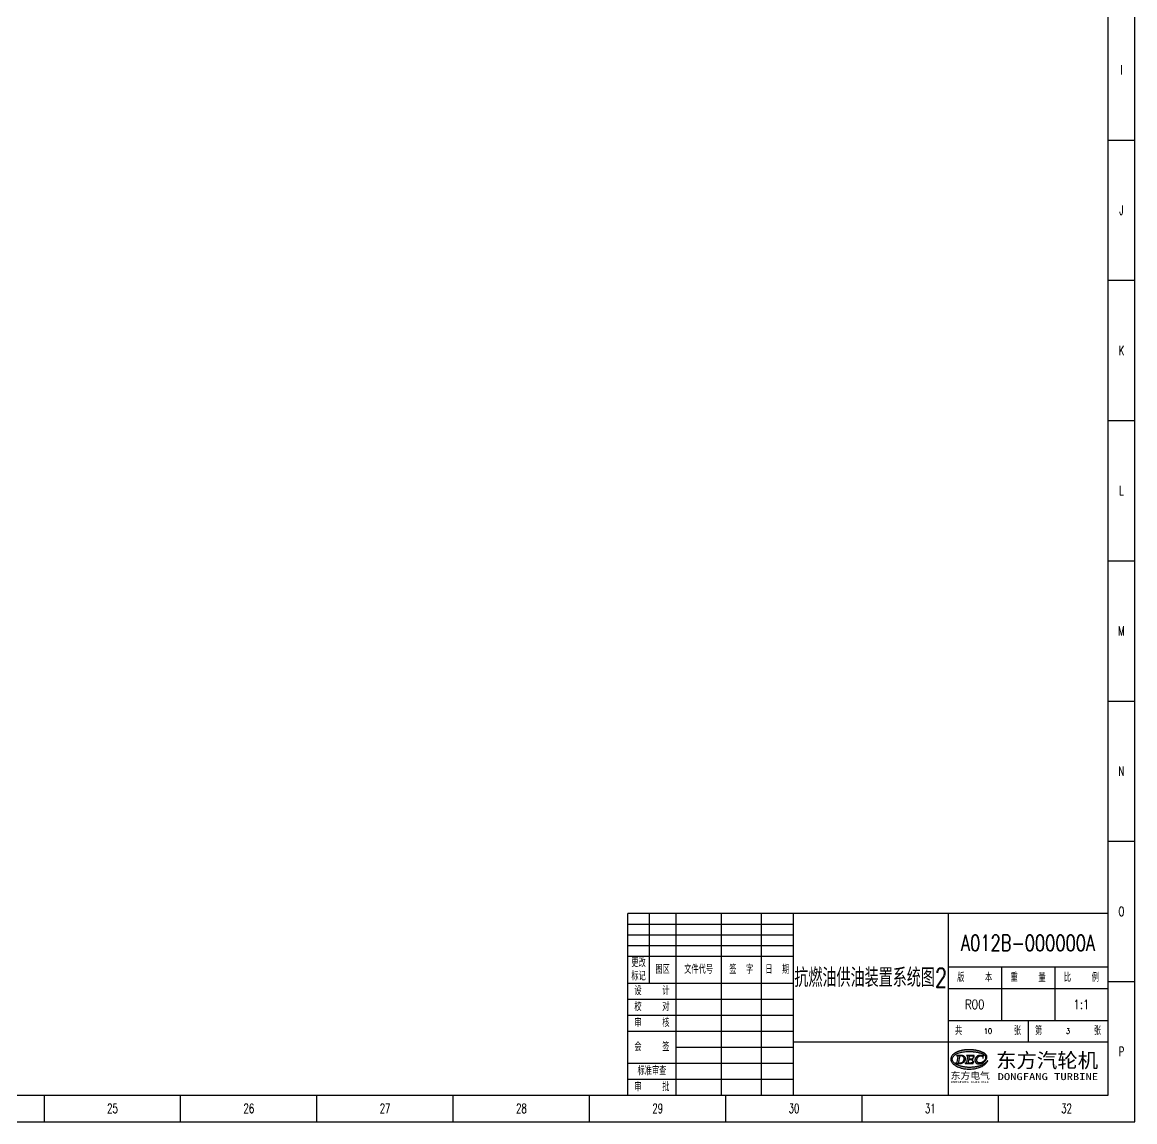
# Model space of a CAD drawing. Header units: millimetres. Extents: x 0 to 1635, y 0 to 841.
# Drawn here: x 1218 to 1635, y 0 to 412.1 of the extents above; entities that cross this region are included whole.
import ezdxf
from ezdxf.enums import TextEntityAlignment as Align

# ---------------------------------------------------------------- set-up
doc = ezdxf.new("R2010")
doc.units = ezdxf.units.MM
doc.layers.add('PDM_Title', color=7, linetype='Continuous')
doc.styles.add('HZ', font='TXT.SHX', dxfattribs={"width": 0.667, "bigfont": 'HZTXT.SHX'})
doc.styles.add('pdmHT', font='SIMHEI.TTF')

# ---------------------------------------------------------------- blocks, each defined once
blk = doc.blocks.new('FitPDM_DWGFrame')
at = {"layer": 'PDM_Title'}
h = blk.add_hatch(color=2, dxfattribs=at)
h.paths.add_polyline_path([(1568.25, 24.86), (1568.24, 24.83), (1568.23, 24.81), (1568.24, 24.79), (1568.26, 24.76), (1568.47, 24.76), (1568.51, 24.74), (1568.55, 24.72), (1568.59, 24.67), (1568.62, 24.62), (1568.63, 24.53), (1568.26, 22.33), (1568.25, 22.22), (1568.2, 22.15), (1568.15, 22.08), (1568.08, 22.01), (1568, 21.96), (1567.91, 21.96), (1567.82, 21.94), (1567.75, 21.93), (1567.73, 21.88), (1567.75, 21.84), (1567.79, 21.84), (1569.5, 21.84), (1569.71, 21.86), (1569.92, 21.89), (1570.13, 21.93), (1570.32, 21.99), (1570.48, 22.06), (1570.7, 22.17), (1570.88, 22.28), (1571.01, 22.39), (1571.17, 22.56), (1571.29, 22.72), (1571.38, 22.87), (1571.45, 23.05), (1571.51, 23.2), (1571.53, 23.41), (1571.54, 23.59), (1571.53, 23.78), (1571.5, 23.96), (1571.44, 24.13), (1571.33, 24.3), (1571.18, 24.47), (1570.96, 24.62), (1570.76, 24.71), (1570.48, 24.8), (1570.21, 24.86), (1569.96, 24.86)])
h.paths.add_polyline_path([(1569.45, 24.62), (1569.4, 24.56), (1569.37, 24.48), (1569.34, 24.38), (1568.99, 22.35), (1568.97, 22.24), (1568.97, 22.15), (1568.97, 22.09), (1569.05, 22.04), (1569.14, 22.01), (1569.32, 22.01), (1569.52, 22.02), (1569.64, 22.03), (1569.77, 22.05), (1569.91, 22.09), (1570, 22.12), (1570.1, 22.15), (1570.18, 22.19), (1570.28, 22.24), (1570.36, 22.29), (1570.43, 22.35), (1570.51, 22.39), (1570.57, 22.43), (1570.62, 22.49), (1570.68, 22.57), (1570.72, 22.63), (1570.77, 22.71), (1570.81, 22.78), (1570.83, 22.82), (1570.89, 22.91), (1570.92, 22.99), (1570.95, 23.08), (1570.98, 23.19), (1571, 23.29), (1571.03, 23.4), (1571.04, 23.51), (1571.04, 23.6), (1571.04, 23.69), (1571, 23.9), (1570.96, 24.04), (1570.93, 24.09), (1570.89, 24.17), (1570.84, 24.22), (1570.81, 24.27), (1570.76, 24.33), (1570.72, 24.38), (1570.66, 24.43), (1570.58, 24.5), (1570.5, 24.53), (1570.4, 24.58), (1570.27, 24.63), (1570.08, 24.68), (1569.94, 24.7), (1569.81, 24.71), (1569.72, 24.7)], flags=0)
h.paths.add_polyline_path([(1573.21, 24.66), (1574.24, 24.65), (1574.31, 24.62), (1574.39, 24.59), (1574.44, 24.55), (1574.48, 24.51), (1574.52, 24.46), (1574.54, 24.41), (1574.56, 24.36), (1574.58, 24.25), (1574.6, 24.18), (1574.62, 24.16), (1574.64, 24.16), (1574.67, 24.16), (1574.71, 24.19), (1574.74, 24.23), (1574.76, 24.28), (1574.83, 24.75), (1574.83, 24.8), (1574.81, 24.83), (1574.78, 24.85), (1574.75, 24.86), (1572.02, 24.86), (1571.98, 24.84), (1571.98, 24.8), (1572, 24.76), (1572.12, 24.75), (1572.21, 24.73), (1572.28, 24.69), (1572.31, 24.64), (1572.32, 24.56), (1572.31, 24.49), (1571.9, 22.25), (1571.87, 22.17), (1571.84, 22.11), (1571.79, 22.06), (1571.75, 22), (1571.68, 21.96), (1571.63, 21.94), (1571.59, 21.93), (1571.43, 21.93), (1571.41, 21.92), (1571.4, 21.88), (1571.41, 21.86), (1571.43, 21.84), (1574.31, 21.84), (1574.35, 21.85), (1574.4, 21.89), (1574.42, 21.92), (1574.68, 22.51), (1574.69, 22.54), (1574.69, 22.58), (1574.67, 22.59), (1574.64, 22.61), (1574.6, 22.61), (1574.57, 22.6), (1574.53, 22.56), (1574.5, 22.51), (1574.47, 22.46), (1574.43, 22.4), (1574.35, 22.34), (1574.25, 22.27), (1574.17, 22.21), (1574.1, 22.17), (1574.02, 22.12), (1573.94, 22.08), (1573.88, 22.05), (1573.8, 22.03), (1573.72, 22.02), (1573.65, 22.01), (1572.84, 22), (1572.78, 22.02), (1572.73, 22.05), (1572.71, 22.07), (1572.7, 22.16), (1572.7, 22.26), (1572.86, 23.2), (1572.87, 23.25), (1572.88, 23.28), (1572.91, 23.3), (1572.98, 23.31), (1573.71, 23.31), (1573.83, 23.29), (1573.93, 23.27), (1573.99, 23.22), (1574.03, 23.17), (1574.07, 23.11), (1574.09, 23.05), (1574.08, 22.99), (1574.08, 22.95), (1574.09, 22.9), (1574.11, 22.89), (1574.15, 22.89), (1574.18, 22.9), (1574.21, 22.92), (1574.22, 22.94), (1574.38, 23.82), (1574.39, 23.87), (1574.39, 23.89), (1574.37, 23.9), (1574.34, 23.91), (1574.31, 23.91), (1574.29, 23.89), (1574.27, 23.83), (1574.25, 23.76), (1574.23, 23.7), (1574.2, 23.65), (1574.15, 23.61), (1574.12, 23.58), (1574.05, 23.54), (1573.99, 23.51), (1573.92, 23.48), (1573.87, 23.48), (1572.97, 23.48), (1572.93, 23.51), (1572.92, 23.56), (1572.94, 23.65), (1573.09, 24.52), (1573.1, 24.57), (1573.12, 24.6), (1573.14, 24.63)])
h.paths.add_polyline_path([(1579.82, 22.6), (1579.86, 22.66), (1579.9, 22.72), (1579.91, 22.73), (1579.91, 22.75), (1579.91, 22.77), (1579.89, 22.79), (1579.88, 22.82), (1579.85, 22.82), (1579.81, 22.81), (1579.77, 22.77), (1579.73, 22.72), (1579.69, 22.66), (1579.67, 22.64), (1579.53, 22.49), (1579.35, 22.34), (1579.27, 22.26), (1579.17, 22.18), (1579.06, 22.07), (1578.96, 22), (1578.87, 21.94), (1578.78, 21.87), (1578.59, 21.72), (1578.46, 21.64), (1578.27, 21.53), (1578.09, 21.42), (1577.9, 21.33), (1577.73, 21.24), (1577.64, 21.2), (1577.58, 21.17), (1577.41, 21.11), (1577.26, 21.04), (1577.06, 20.97), (1576.87, 20.9), (1576.66, 20.83), (1576.46, 20.77), (1576.24, 20.72), (1576.03, 20.69), (1575.83, 20.66), (1575.62, 20.61), (1575.42, 20.58), (1575.13, 20.54), (1574.94, 20.51), (1574.7, 20.48), (1574.47, 20.46), (1574.21, 20.44), (1573.92, 20.41), (1573.57, 20.39), (1573.21, 20.39), (1573.03, 20.38), (1572.79, 20.37), (1572.4, 20.39), (1572.2, 20.41), (1572.06, 20.43), (1571.83, 20.46), (1571.65, 20.46), (1571.43, 20.51), (1571.14, 20.54), (1570.95, 20.59), (1570.74, 20.61), (1570.46, 20.67), (1570.19, 20.73), (1569.91, 20.79), (1569.64, 20.87), (1569.26, 20.99), (1569.05, 21.08), (1568.8, 21.17), (1568.58, 21.27), (1568.4, 21.35), (1568.22, 21.43), (1568.05, 21.54), (1567.82, 21.64), (1567.64, 21.77), (1567.48, 21.89), (1567.32, 22.04), (1567.17, 22.18), (1567.02, 22.36), (1566.94, 22.46), (1566.81, 22.65), (1566.72, 22.83), (1566.65, 23.06), (1566.61, 23.28), (1566.6, 23.54), (1566.64, 23.77), (1566.7, 24.01), (1566.79, 24.16), (1566.87, 24.32), (1567.01, 24.51), (1567.16, 24.7), (1567.34, 24.87), (1567.59, 25.07), (1567.89, 25.26), (1567.99, 25.33), (1568.23, 25.45), (1568.48, 25.58), (1568.85, 25.73), (1569.23, 25.83), (1569.63, 25.95), (1570.01, 26.05), (1570.32, 26.11), (1570.83, 26.19), (1571.23, 26.25), (1571.62, 26.29), (1572, 26.32), (1572.34, 26.35), (1573.25, 26.34), (1573.8, 26.31), (1574.02, 26.29), (1574.26, 26.27), (1574.47, 26.25), (1574.7, 26.24), (1574.92, 26.21), (1575.11, 26.18), (1575.34, 26.15), (1575.52, 26.12), (1575.75, 26.09), (1575.99, 26.04), (1576.26, 25.99), (1576.52, 25.93), (1576.71, 25.87), (1576.93, 25.82), (1577.1, 25.78), (1577.3, 25.74), (1577.46, 25.68), (1577.65, 25.61), (1577.76, 25.54), (1577.87, 25.51), (1577.98, 25.46), (1578.07, 25.4), (1578.15, 25.36), (1578.25, 25.3), (1578.36, 25.23), (1578.46, 25.16), (1578.53, 25.09), (1578.62, 25.02), (1578.69, 24.95), (1578.8, 24.86), (1578.87, 24.77), (1578.91, 24.69), (1578.95, 24.63), (1579, 24.55), (1579.04, 24.49), (1579.06, 24.41), (1579.09, 24.32), (1579.11, 24.21), (1579.11, 24.03), (1579.11, 23.88), (1579.09, 23.75), (1579.06, 23.66), (1579.04, 23.57), (1579.01, 23.47), (1578.95, 23.36), (1578.9, 23.29), (1578.82, 23.15), (1578.74, 23.05), (1578.68, 22.95), (1578.57, 22.85), (1578.49, 22.77), (1578.4, 22.68), (1578.34, 22.62), (1578.23, 22.54), (1578.15, 22.48), (1578.06, 22.42), (1577.97, 22.37), (1577.84, 22.31), (1577.76, 22.26), (1577.68, 22.23), (1577.59, 22.18), (1577.49, 22.14), (1577.35, 22.12), (1577.22, 22.09), (1577.07, 22.05), (1576.87, 22.05), (1576.65, 22.05), (1576.56, 22.08), (1576.44, 22.11), (1576.36, 22.14), (1576.29, 22.18), (1576.22, 22.22), (1576.16, 22.26), (1576.12, 22.3), (1576.08, 22.33), (1576.04, 22.35), (1576.01, 22.4), (1575.98, 22.44), (1575.96, 22.48), (1575.93, 22.53), (1575.9, 22.59), (1575.88, 22.65), (1575.86, 22.72), (1575.84, 22.79), (1575.82, 22.88), (1575.81, 22.97), (1575.79, 23.11), (1575.79, 23.24), (1575.82, 23.34), (1575.83, 23.41), (1575.84, 23.48), (1575.87, 23.57), (1575.9, 23.65), (1575.93, 23.73), (1575.96, 23.79), (1575.99, 23.85), (1576.02, 23.91), (1576.04, 23.97), (1576.06, 24), (1576.1, 24.04), (1576.12, 24.08), (1576.16, 24.11), (1576.18, 24.13), (1576.19, 24.16), (1576.21, 24.18), (1576.24, 24.22), (1576.25, 24.24), (1576.27, 24.26), (1576.32, 24.3), (1576.35, 24.35), (1576.45, 24.42), (1576.53, 24.48), (1576.63, 24.53), (1576.72, 24.59), (1576.8, 24.62), (1576.87, 24.65), (1576.98, 24.68), (1577.06, 24.7), (1577.12, 24.73), (1577.23, 24.73), (1577.38, 24.73), (1577.46, 24.71), (1577.55, 24.68), (1577.63, 24.66), (1577.71, 24.62), (1577.77, 24.58), (1577.82, 24.54), (1577.87, 24.49), (1577.92, 24.43), (1577.96, 24.39), (1577.99, 24.34), (1578, 24.29), (1578.03, 24.23), (1578.03, 24.16), (1578.05, 24.07), (1578.07, 23.99), (1578.07, 23.91), (1578.08, 23.89), (1578.1, 23.89), (1578.14, 23.88), (1578.15, 23.89), (1578.17, 23.91), (1578.17, 23.99), (1578.18, 24.11), (1578.3, 24.82), (1578.3, 24.85), (1578.28, 24.87), (1578.26, 24.89), (1578.22, 24.89), (1578.18, 24.87), (1578.15, 24.85), (1578.13, 24.82), (1578.12, 24.8), (1578.09, 24.78), (1578.04, 24.76), (1578, 24.75), (1577.95, 24.75), (1577.88, 24.76), (1577.82, 24.78), (1577.73, 24.8), (1577.63, 24.82), (1577.54, 24.85), (1577.43, 24.86), (1577.31, 24.87), (1577.16, 24.89), (1577, 24.89), (1576.84, 24.87), (1576.68, 24.86), (1576.58, 24.84), (1576.5, 24.82), (1576.39, 24.79), (1576.3, 24.76), (1576.22, 24.73), (1576.15, 24.71), (1576.06, 24.65), (1575.97, 24.6), (1575.9, 24.56), (1575.85, 24.51), (1575.8, 24.47), (1575.74, 24.42), (1575.66, 24.34), (1575.58, 24.26), (1575.52, 24.19), (1575.48, 24.13), (1575.43, 24.08), (1575.38, 24.01), (1575.34, 23.93), (1575.3, 23.86), (1575.27, 23.77), (1575.23, 23.7), (1575.19, 23.6), (1575.17, 23.52), (1575.17, 23.46), (1575.15, 23.41), (1575.14, 23.3), (1575.11, 23.21), (1575.11, 23.14), (1575.1, 23.05), (1575.09, 23.01), (1575.1, 22.98), (1575.11, 22.89), (1575.12, 22.8), (1575.14, 22.71), (1575.14, 22.62), (1575.16, 22.54), (1575.21, 22.44), (1575.25, 22.37), (1575.3, 22.29), (1575.34, 22.23), (1575.39, 22.17), (1575.44, 22.13), (1575.5, 22.06), (1575.55, 22), (1575.62, 21.95), (1575.7, 21.89), (1575.78, 21.84), (1575.85, 21.81), (1575.92, 21.79), (1576.04, 21.75), (1576.15, 21.71), (1576.27, 21.69), (1576.42, 21.68), (1576.57, 21.67), (1576.74, 21.68), (1576.91, 21.69), (1577.07, 21.71), (1577.22, 21.74), (1577.33, 21.77), (1577.41, 21.79), (1577.49, 21.82), (1577.61, 21.86), (1577.68, 21.91), (1577.77, 21.94), (1577.87, 22), (1577.94, 22.04), (1578.01, 22.08), (1578.11, 22.14), (1578.18, 22.2), (1578.29, 22.26), (1578.35, 22.31), (1578.41, 22.36), (1578.46, 22.38), (1578.53, 22.45), (1578.61, 22.5), (1578.67, 22.56), (1578.72, 22.62), (1578.77, 22.65), (1578.83, 22.71), (1578.85, 22.75), (1578.91, 22.8), (1578.94, 22.86), (1578.98, 22.88), (1579.01, 22.92), (1579.04, 22.95), (1579.06, 22.99), (1579.1, 23.04), (1579.14, 23.08), (1579.16, 23.12), (1579.2, 23.18), (1579.24, 23.24), (1579.28, 23.28), (1579.31, 23.35), (1579.36, 23.4), (1579.38, 23.45), (1579.4, 23.49), (1579.42, 23.56), (1579.44, 23.61), (1579.47, 23.69), (1579.5, 23.76), (1579.52, 23.84), (1579.54, 23.91), (1579.56, 23.99), (1579.57, 24.08), (1579.58, 24.24), (1579.57, 24.46), (1579.55, 24.58), (1579.52, 24.66), (1579.49, 24.75), (1579.46, 24.8), (1579.43, 24.86), (1579.39, 24.93), (1579.34, 25), (1579.3, 25.05), (1579.26, 25.11), (1579.2, 25.16), (1579.14, 25.25), (1579.06, 25.31), (1579, 25.38), (1578.94, 25.42), (1578.86, 25.49), (1578.79, 25.55), (1578.71, 25.61), (1578.65, 25.66), (1578.57, 25.7), (1578.5, 25.74), (1578.41, 25.79), (1578.34, 25.83), (1578.27, 25.87), (1578.2, 25.9), (1578.12, 25.94), (1578.06, 25.98), (1578.02, 25.99), (1577.96, 26.01), (1577.86, 26.07), (1577.76, 26.1), (1577.69, 26.14), (1577.59, 26.17), (1577.51, 26.21), (1577.43, 26.24), (1577.35, 26.27), (1577.27, 26.31), (1577.18, 26.33), (1577.09, 26.36), (1577.01, 26.38), (1576.92, 26.42), (1576.82, 26.45), (1576.72, 26.47), (1576.62, 26.5), (1576.53, 26.53), (1576.43, 26.55), (1576.33, 26.58), (1576.22, 26.6), (1576.12, 26.62), (1576.04, 26.64), (1575.95, 26.66), (1575.82, 26.68), (1575.74, 26.7), (1575.64, 26.71), (1575.57, 26.74), (1575.46, 26.75), (1575.38, 26.77), (1575.27, 26.79), (1575.11, 26.81), (1575, 26.83), (1574.91, 26.85), (1574.8, 26.87), (1574.67, 26.88), (1574.49, 26.9), (1574.34, 26.92), (1574.14, 26.94), (1573.95, 26.95), (1573.75, 26.95), (1573.54, 26.96), (1573.27, 26.97), (1572.96, 26.98), (1572.61, 26.99), (1572.37, 26.98), (1572.1, 26.96), (1571.88, 26.96), (1571.62, 26.95), (1571.41, 26.93), (1571.24, 26.9), (1571.05, 26.88), (1570.9, 26.86), (1570.8, 26.84), (1570.71, 26.82), (1570.61, 26.8), (1570.48, 26.78), (1570.39, 26.76), (1570.25, 26.73), (1570.14, 26.71), (1570.06, 26.69), (1569.95, 26.66), (1569.82, 26.64), (1569.73, 26.62), (1569.65, 26.59), (1569.54, 26.56), (1569.43, 26.53), (1569.33, 26.5), (1569.24, 26.47), (1569.18, 26.45), (1569.09, 26.42), (1568.99, 26.38), (1568.91, 26.37), (1568.85, 26.33), (1568.78, 26.31), (1568.7, 26.27), (1568.6, 26.24), (1568.52, 26.2), (1568.43, 26.17), (1568.34, 26.13), (1568.25, 26.09), (1568.17, 26.04), (1568.08, 26), (1568, 25.96), (1567.91, 25.92), (1567.84, 25.87), (1567.75, 25.83), (1567.66, 25.78), (1567.57, 25.73), (1567.5, 25.69), (1567.43, 25.64), (1567.35, 25.58), (1567.24, 25.51), (1567.09, 25.38), (1566.91, 25.23), (1566.71, 25.05), (1566.55, 24.84), (1566.39, 24.65), (1566.29, 24.45), (1566.19, 24.23), (1566.12, 24.09), (1566.07, 23.88), (1566.02, 23.67), (1566.01, 23.51), (1566.01, 23.4), (1566, 23.3), (1566.01, 23.21), (1566.06, 22.94), (1566.14, 22.74), (1566.27, 22.48), (1566.39, 22.31), (1566.51, 22.13), (1566.66, 21.96), (1566.81, 21.78), (1566.98, 21.62), (1567.18, 21.44), (1567.42, 21.27), (1567.68, 21.09), (1567.93, 20.92), (1568.19, 20.78), (1568.53, 20.64), (1568.9, 20.47), (1569.38, 20.29), (1569.87, 20.13), (1570.21, 20.02), (1570.56, 19.95), (1570.89, 19.88), (1571.29, 19.83), (1571.63, 19.79), (1572.14, 19.76), (1572.76, 19.72), (1573.27, 19.71), (1573.64, 19.75), (1574.12, 19.77), (1574.55, 19.83), (1574.95, 19.89), (1575.39, 19.95), (1575.85, 20.06), (1576.27, 20.17), (1576.66, 20.31), (1576.99, 20.43), (1577.35, 20.59), (1577.7, 20.75), (1578, 20.92), (1578.34, 21.15), (1578.63, 21.36), (1578.82, 21.51), (1578.92, 21.59), (1579, 21.66), (1579.14, 21.8), (1579.32, 21.98), (1579.46, 22.16), (1579.56, 22.29), (1579.67, 22.41)])
at = {"layer": 'PDM_Title', "color": 2}
for p, q in [((1635, 0), (1635, 841)), ((1625, 367.94), (1635, 367.94)), ((1625, 315.38), (1635, 315.38)), ((1625, 262.81), (1635, 262.81)), ((1625, 210.25), (1635, 210.25)), ((1625, 157.69), (1635, 157.69)), ((1625, 105.12), (1635, 105.12)), ((1453, 78), (1453, 52)), ((1463, 78), (1463, 10)), ((1480, 78), (1480, 10)), ((1495, 78), (1495, 10)), ((1507, 78), (1507, 10)), ((1565, 78), (1565, 10)), ((1445, 74), (1507, 74)), ((1445, 70), (1507, 70)), ((1445, 66), (1507, 66)), ((1445, 62), (1507, 62)), ((1565, 58), (1625, 58)), ((1585, 58), (1585, 38)), ((1605, 58), (1605, 38)), ((1445, 52), (1507, 52)), ((1625, 52.56), (1635, 52.56)), ((1445, 46), (1507, 46)), ((1565, 50), (1625, 50)), ((1445, 40), (1507, 40)), ((1565, 38), (1625, 38)), ((1595, 38), (1595, 30)), ((1445, 34), (1507, 34)), ((1507, 30), (1565, 30)), ((1565, 30), (1625, 30)), ((1463, 28), (1507, 28)), ((1566.71, 25.05), (1566.55, 24.84)), ((1566.91, 25.23), (1566.71, 25.05)), ((1567.09, 25.38), (1566.91, 25.23)), ((1567.24, 25.51), (1567.09, 25.38)), ((1567.35, 25.58), (1567.24, 25.51)), ((1567.34, 24.87), (1567.59, 25.07)), ((1567.43, 25.64), (1567.35, 25.58)), ((1567.5, 25.69), (1567.43, 25.64)), ((1567.57, 25.73), (1567.5, 25.69)), ((1567.66, 25.78), (1567.57, 25.73)), ((1567.59, 25.07), (1567.89, 25.26)), ((1567.75, 25.83), (1567.66, 25.78)), ((1567.84, 25.87), (1567.75, 25.83)), ((1567.91, 25.92), (1567.84, 25.87)), ((1567.89, 25.26), (1567.99, 25.33)), ((1568, 25.96), (1567.91, 25.92)), ((1567.99, 25.33), (1568.23, 25.45)), ((1568.08, 26), (1568, 25.96)), ((1568.17, 26.04), (1568.08, 26)), ((1568.25, 26.09), (1568.17, 26.04)), ((1568.23, 25.45), (1568.48, 25.58)), ((1568.34, 26.13), (1568.25, 26.09)), ((1568.43, 26.17), (1568.34, 26.13)), ((1568.52, 26.2), (1568.43, 26.17)), ((1568.48, 25.58), (1568.85, 25.73)), ((1568.6, 26.24), (1568.52, 26.2)), ((1568.7, 26.27), (1568.6, 26.24)), ((1568.78, 26.31), (1568.7, 26.27)), ((1568.85, 26.33), (1568.78, 26.31)), ((1568.91, 26.37), (1568.85, 26.33)), ((1568.85, 25.73), (1569.23, 25.83)), ((1568.99, 26.38), (1568.91, 26.37)), ((1569.09, 26.42), (1568.99, 26.38)), ((1569.18, 26.45), (1569.09, 26.42)), ((1569.24, 26.47), (1569.18, 26.45)), ((1569.23, 25.83), (1569.63, 25.95)), ((1569.33, 26.5), (1569.24, 26.47)), ((1569.43, 26.53), (1569.33, 26.5)), ((1569.54, 26.56), (1569.43, 26.53)), ((1569.65, 26.59), (1569.54, 26.56)), ((1569.63, 25.95), (1570.01, 26.05)), ((1569.73, 26.62), (1569.65, 26.59)), ((1569.82, 26.64), (1569.73, 26.62)), ((1569.95, 26.66), (1569.82, 26.64)), ((1570.06, 26.69), (1569.95, 26.66)), ((1570.01, 26.05), (1570.32, 26.11)), ((1570.14, 26.71), (1570.06, 26.69)), ((1570.25, 26.73), (1570.14, 26.71)), ((1570.39, 26.76), (1570.25, 26.73)), ((1570.32, 26.11), (1570.83, 26.19)), ((1570.48, 26.78), (1570.39, 26.76)), ((1570.61, 26.8), (1570.48, 26.78)), ((1570.71, 26.82), (1570.61, 26.8)), ((1570.8, 26.84), (1570.71, 26.82)), ((1570.9, 26.86), (1570.8, 26.84)), ((1570.83, 26.19), (1571.23, 26.25)), ((1571.05, 26.88), (1570.9, 26.86)), ((1571.24, 26.9), (1571.05, 26.88)), ((1571.23, 26.25), (1571.62, 26.29)), ((1571.41, 26.93), (1571.24, 26.9)), ((1571.62, 26.95), (1571.41, 26.93)), ((1571.88, 26.96), (1571.62, 26.95)), ((1571.62, 26.29), (1572, 26.32)), ((1572.1, 26.96), (1571.88, 26.96)), ((1572, 26.32), (1572.34, 26.35)), ((1572.37, 26.98), (1572.1, 26.96)), ((1572.34, 26.35), (1573.25, 26.34)), ((1572.61, 26.99), (1572.37, 26.98)), ((1572.96, 26.98), (1572.61, 26.99)), ((1573.27, 26.97), (1572.96, 26.98)), ((1573.25, 26.34), (1573.8, 26.31)), ((1573.54, 26.96), (1573.27, 26.97)), ((1573.75, 26.95), (1573.54, 26.96)), ((1573.95, 26.95), (1573.75, 26.95)), ((1573.8, 26.31), (1574.02, 26.29)), ((1574.14, 26.94), (1573.95, 26.95)), ((1574.02, 26.29), (1574.26, 26.27)), ((1574.34, 26.92), (1574.14, 26.94)), ((1574.26, 26.27), (1574.47, 26.25)), ((1574.49, 26.9), (1574.34, 26.92)), ((1574.47, 26.25), (1574.7, 26.24)), ((1574.67, 26.88), (1574.49, 26.9)), ((1574.8, 26.87), (1574.67, 26.88)), ((1574.7, 26.24), (1574.92, 26.21)), ((1574.91, 26.85), (1574.8, 26.87)), ((1575, 26.83), (1574.91, 26.85)), ((1574.92, 26.21), (1575.11, 26.18)), ((1575.11, 26.81), (1575, 26.83)), ((1575.27, 26.79), (1575.11, 26.81)), ((1575.11, 26.18), (1575.34, 26.15)), ((1575.38, 26.77), (1575.27, 26.79)), ((1575.34, 26.15), (1575.52, 26.12)), ((1575.46, 26.75), (1575.38, 26.77)), ((1575.57, 26.74), (1575.46, 26.75)), ((1575.52, 26.12), (1575.75, 26.09)), ((1575.64, 26.71), (1575.57, 26.74)), ((1575.74, 26.7), (1575.64, 26.71)), ((1575.82, 26.68), (1575.74, 26.7)), ((1575.75, 26.09), (1575.99, 26.04)), ((1575.95, 26.66), (1575.82, 26.68)), ((1576.04, 26.64), (1575.95, 26.66)), ((1575.99, 26.04), (1576.26, 25.99)), ((1576.12, 26.62), (1576.04, 26.64)), ((1576.22, 26.6), (1576.12, 26.62)), ((1576.33, 26.58), (1576.22, 26.6)), ((1576.26, 25.99), (1576.52, 25.93)), ((1576.43, 26.55), (1576.33, 26.58)), ((1576.53, 26.53), (1576.43, 26.55)), ((1576.52, 25.93), (1576.71, 25.87)), ((1576.62, 26.5), (1576.53, 26.53)), ((1576.72, 26.47), (1576.62, 26.5)), ((1576.71, 25.87), (1576.93, 25.82)), ((1576.82, 26.45), (1576.72, 26.47)), ((1576.92, 26.42), (1576.82, 26.45)), ((1577.01, 26.38), (1576.92, 26.42)), ((1576.93, 25.82), (1577.1, 25.78)), ((1577.09, 26.36), (1577.01, 26.38)), ((1577.18, 26.33), (1577.09, 26.36)), ((1577.1, 25.78), (1577.3, 25.74)), ((1577.27, 26.31), (1577.18, 26.33)), ((1577.35, 26.27), (1577.27, 26.31)), ((1577.3, 25.74), (1577.46, 25.68)), ((1577.43, 26.24), (1577.35, 26.27)), ((1577.51, 26.21), (1577.43, 26.24)), ((1577.46, 25.68), (1577.65, 25.61)), ((1577.59, 26.17), (1577.51, 26.21)), ((1577.69, 26.14), (1577.59, 26.17)), ((1577.65, 25.61), (1577.76, 25.54)), ((1577.76, 26.1), (1577.69, 26.14)), ((1577.86, 26.07), (1577.76, 26.1)), ((1577.76, 25.54), (1577.87, 25.51)), ((1577.96, 26.01), (1577.86, 26.07)), ((1577.87, 25.51), (1577.98, 25.46)), ((1578.02, 25.99), (1577.96, 26.01)), ((1577.98, 25.46), (1578.07, 25.4)), ((1578.06, 25.98), (1578.02, 25.99)), ((1578.12, 25.94), (1578.06, 25.98)), ((1578.07, 25.4), (1578.15, 25.36)), ((1578.2, 25.9), (1578.12, 25.94)), ((1578.15, 25.36), (1578.25, 25.3)), ((1578.27, 25.87), (1578.2, 25.9)), ((1578.25, 25.3), (1578.36, 25.23)), ((1578.34, 25.83), (1578.27, 25.87)), ((1578.41, 25.79), (1578.34, 25.83)), ((1578.36, 25.23), (1578.46, 25.16)), ((1578.5, 25.74), (1578.41, 25.79)), ((1578.46, 25.16), (1578.53, 25.09)), ((1578.57, 25.7), (1578.5, 25.74)), ((1578.53, 25.09), (1578.62, 25.02)), ((1578.65, 25.66), (1578.57, 25.7)), ((1578.62, 25.02), (1578.69, 24.95)), ((1578.71, 25.61), (1578.65, 25.66)), ((1578.79, 25.55), (1578.71, 25.61)), ((1578.86, 25.49), (1578.79, 25.55)), ((1578.94, 25.42), (1578.86, 25.49)), ((1579, 25.38), (1578.94, 25.42)), ((1579.06, 25.31), (1579, 25.38)), ((1579.14, 25.25), (1579.06, 25.31)), ((1579.2, 25.16), (1579.14, 25.25)), ((1579.26, 25.11), (1579.2, 25.16)), ((1579.3, 25.05), (1579.26, 25.11)), ((1579.34, 25), (1579.3, 25.05)), ((1445, 22), (1507, 22)), ((1566.01, 23.4), (1566, 23.3)), ((1566, 23.3), (1566.01, 23.21)), ((1566.02, 23.67), (1566.01, 23.51)), ((1566.01, 23.51), (1566.01, 23.4)), ((1566.01, 23.21), (1566.06, 22.94)), ((1566.07, 23.88), (1566.02, 23.67)), ((1566.06, 22.94), (1566.14, 22.74)), ((1566.12, 24.09), (1566.07, 23.88)), ((1566.19, 24.23), (1566.12, 24.09)), ((1566.14, 22.74), (1566.27, 22.48)), ((1566.29, 24.45), (1566.19, 24.23)), ((1566.27, 22.48), (1566.39, 22.31)), ((1566.39, 24.65), (1566.29, 24.45)), ((1566.55, 24.84), (1566.39, 24.65)), ((1566.39, 22.31), (1566.51, 22.13)), ((1566.51, 22.13), (1566.66, 21.96)), ((1566.6, 23.54), (1566.64, 23.77)), ((1566.61, 23.28), (1566.6, 23.54)), ((1566.65, 23.06), (1566.61, 23.28)), ((1566.64, 23.77), (1566.7, 24.01)), ((1566.72, 22.83), (1566.65, 23.06)), ((1566.66, 21.96), (1566.81, 21.78)), ((1566.7, 24.01), (1566.79, 24.16)), ((1566.81, 22.65), (1566.72, 22.83)), ((1566.79, 24.16), (1566.87, 24.32)), ((1566.94, 22.46), (1566.81, 22.65)), ((1566.81, 21.78), (1566.98, 21.62)), ((1566.87, 24.32), (1567.01, 24.51)), ((1567.02, 22.36), (1566.94, 22.46)), ((1566.98, 21.62), (1567.18, 21.44)), ((1567.01, 24.51), (1567.16, 24.7)), ((1567.17, 22.18), (1567.02, 22.36)), ((1567.16, 24.7), (1567.34, 24.87)), ((1567.32, 22.04), (1567.17, 22.18)), ((1567.18, 21.44), (1567.42, 21.27)), ((1567.48, 21.89), (1567.32, 22.04)), ((1567.42, 21.27), (1567.68, 21.09)), ((1567.64, 21.77), (1567.48, 21.89)), ((1567.82, 21.64), (1567.64, 21.77)), ((1567.68, 21.09), (1567.93, 20.92)), ((1567.75, 21.93), (1567.73, 21.88)), ((1567.73, 21.88), (1567.75, 21.84)), ((1567.82, 21.94), (1567.75, 21.93)), ((1567.75, 21.84), (1567.79, 21.84)), ((1567.79, 21.84), (1569.5, 21.84)), ((1567.91, 21.96), (1567.82, 21.94)), ((1568.05, 21.54), (1567.82, 21.64)), ((1568, 21.96), (1567.91, 21.96)), ((1567.93, 20.92), (1568.19, 20.78)), ((1568.08, 22.01), (1568, 21.96)), ((1568.22, 21.43), (1568.05, 21.54)), ((1568.15, 22.08), (1568.08, 22.01)), ((1568.2, 22.15), (1568.15, 22.08)), ((1568.25, 22.22), (1568.2, 22.15)), ((1568.4, 21.35), (1568.22, 21.43)), ((1568.24, 24.83), (1568.23, 24.81)), ((1568.23, 24.81), (1568.24, 24.79)), ((1568.25, 24.86), (1568.24, 24.83)), ((1568.24, 24.79), (1568.26, 24.76)), ((1569.96, 24.86), (1568.25, 24.86)), ((1568.26, 22.33), (1568.25, 22.22)), ((1568.26, 24.76), (1568.47, 24.76)), ((1568.63, 24.53), (1568.26, 22.33)), ((1568.58, 21.27), (1568.4, 21.35)), ((1568.47, 24.76), (1568.51, 24.74)), ((1568.51, 24.74), (1568.55, 24.72)), ((1568.55, 24.72), (1568.59, 24.67)), ((1568.8, 21.17), (1568.58, 21.27)), ((1568.59, 24.67), (1568.62, 24.62)), ((1568.62, 24.62), (1568.63, 24.53)), ((1569.05, 21.08), (1568.8, 21.17)), ((1568.99, 22.35), (1568.97, 22.24)), ((1568.97, 22.24), (1568.97, 22.15)), ((1568.97, 22.15), (1568.97, 22.09)), ((1568.97, 22.09), (1569.05, 22.04)), ((1569.34, 24.38), (1568.99, 22.35)), ((1569.05, 22.04), (1569.14, 22.01)), ((1569.26, 20.99), (1569.05, 21.08)), ((1569.14, 22.01), (1569.32, 22.01)), ((1569.64, 20.87), (1569.26, 20.99)), ((1569.32, 22.01), (1569.52, 22.02)), ((1569.37, 24.48), (1569.34, 24.38)), ((1569.4, 24.56), (1569.37, 24.48)), ((1569.45, 24.62), (1569.4, 24.56)), ((1569.72, 24.7), (1569.45, 24.62)), ((1569.5, 21.84), (1569.71, 21.86)), ((1569.52, 22.02), (1569.64, 22.03)), ((1569.64, 22.03), (1569.77, 22.05)), ((1569.91, 20.79), (1569.64, 20.87)), ((1569.71, 21.86), (1569.92, 21.89)), ((1569.81, 24.71), (1569.72, 24.7)), ((1569.77, 22.05), (1569.91, 22.09)), ((1569.94, 24.7), (1569.81, 24.71)), ((1569.91, 22.09), (1570, 22.12)), ((1569.92, 21.89), (1570.13, 21.93)), ((1570.08, 24.68), (1569.94, 24.7)), ((1570.21, 24.86), (1569.96, 24.86)), ((1570, 22.12), (1570.1, 22.15)), ((1570.27, 24.63), (1570.08, 24.68)), ((1570.1, 22.15), (1570.18, 22.19)), ((1570.13, 21.93), (1570.32, 21.99)), ((1570.18, 22.19), (1570.28, 22.24)), ((1570.48, 24.8), (1570.21, 24.86)), ((1570.4, 24.58), (1570.27, 24.63)), ((1570.28, 22.24), (1570.36, 22.29)), ((1570.32, 21.99), (1570.48, 22.06)), ((1570.36, 22.29), (1570.43, 22.35)), ((1570.5, 24.53), (1570.4, 24.58)), ((1570.43, 22.35), (1570.51, 22.39)), ((1570.76, 24.71), (1570.48, 24.8)), ((1570.48, 22.06), (1570.7, 22.17)), ((1570.58, 24.5), (1570.5, 24.53)), ((1570.51, 22.39), (1570.57, 22.43)), ((1570.57, 22.43), (1570.62, 22.49)), ((1570.66, 24.43), (1570.58, 24.5)), ((1570.62, 22.49), (1570.68, 22.57)), ((1570.72, 24.38), (1570.66, 24.43)), ((1570.68, 22.57), (1570.72, 22.63)), ((1570.7, 22.17), (1570.88, 22.28)), ((1570.76, 24.33), (1570.72, 24.38)), ((1570.72, 22.63), (1570.77, 22.71)), ((1570.96, 24.62), (1570.76, 24.71)), ((1570.81, 24.27), (1570.76, 24.33)), ((1570.77, 22.71), (1570.81, 22.78)), ((1570.84, 24.22), (1570.81, 24.27)), ((1570.81, 22.78), (1570.83, 22.82)), ((1570.83, 22.82), (1570.89, 22.91)), ((1570.89, 24.17), (1570.84, 24.22)), ((1570.88, 22.28), (1571.01, 22.39)), ((1570.93, 24.09), (1570.89, 24.17)), ((1570.89, 22.91), (1570.92, 22.99)), ((1570.92, 22.99), (1570.95, 23.08)), ((1570.96, 24.04), (1570.93, 24.09)), ((1570.95, 23.08), (1570.98, 23.19)), ((1571.18, 24.47), (1570.96, 24.62)), ((1571, 23.9), (1570.96, 24.04)), ((1570.98, 23.19), (1571, 23.29)), ((1571.04, 23.69), (1571, 23.9)), ((1571, 23.29), (1571.03, 23.4)), ((1571.01, 22.39), (1571.17, 22.56)), ((1571.03, 23.4), (1571.04, 23.51)), ((1571.04, 23.6), (1571.04, 23.69)), ((1571.04, 23.51), (1571.04, 23.6)), ((1571.17, 22.56), (1571.29, 22.72)), ((1571.33, 24.3), (1571.18, 24.47)), ((1571.29, 22.72), (1571.38, 22.87)), ((1571.44, 24.13), (1571.33, 24.3)), ((1571.38, 22.87), (1571.45, 23.05)), ((1571.41, 21.92), (1571.4, 21.88)), ((1571.4, 21.88), (1571.41, 21.86)), ((1571.43, 21.93), (1571.41, 21.92)), ((1571.41, 21.86), (1571.43, 21.84)), ((1571.59, 21.93), (1571.43, 21.93)), ((1571.43, 21.84), (1574.31, 21.84)), ((1571.5, 23.96), (1571.44, 24.13)), ((1571.45, 23.05), (1571.51, 23.2)), ((1571.53, 23.78), (1571.5, 23.96)), ((1571.51, 23.2), (1571.53, 23.41)), ((1571.54, 23.59), (1571.53, 23.78)), ((1571.53, 23.41), (1571.54, 23.59)), ((1571.63, 21.94), (1571.59, 21.93)), ((1571.68, 21.96), (1571.63, 21.94)), ((1571.75, 22), (1571.68, 21.96)), ((1571.79, 22.06), (1571.75, 22)), ((1571.84, 22.11), (1571.79, 22.06)), ((1571.87, 22.17), (1571.84, 22.11)), ((1571.9, 22.25), (1571.87, 22.17)), ((1572.31, 24.49), (1571.9, 22.25)), ((1572.02, 24.86), (1571.98, 24.84)), ((1571.98, 24.84), (1571.98, 24.8)), ((1571.98, 24.8), (1572, 24.76)), ((1572, 24.76), (1572.12, 24.75)), ((1574.75, 24.86), (1572.02, 24.86)), ((1572.12, 24.75), (1572.21, 24.73)), ((1572.21, 24.73), (1572.28, 24.69)), ((1572.28, 24.69), (1572.31, 24.64)), ((1572.31, 24.64), (1572.32, 24.56)), ((1572.32, 24.56), (1572.31, 24.49)), ((1572.7, 22.26), (1572.86, 23.2)), ((1572.7, 22.16), (1572.7, 22.26)), ((1572.71, 22.07), (1572.7, 22.16)), ((1572.73, 22.05), (1572.71, 22.07)), ((1572.78, 22.02), (1572.73, 22.05)), ((1572.84, 22), (1572.78, 22.02)), ((1573.65, 22.01), (1572.84, 22)), ((1572.86, 23.2), (1572.87, 23.25)), ((1572.87, 23.25), (1572.88, 23.28)), ((1572.88, 23.28), (1572.91, 23.3)), ((1572.91, 23.3), (1572.98, 23.31)), ((1572.92, 23.56), (1572.94, 23.65)), ((1572.93, 23.51), (1572.92, 23.56)), ((1572.97, 23.48), (1572.93, 23.51)), ((1572.94, 23.65), (1573.09, 24.52)), ((1573.87, 23.48), (1572.97, 23.48)), ((1572.98, 23.31), (1573.71, 23.31)), ((1573.09, 24.52), (1573.1, 24.57)), ((1573.1, 24.57), (1573.12, 24.6)), ((1573.12, 24.6), (1573.14, 24.63)), ((1573.14, 24.63), (1573.21, 24.66)), ((1573.21, 24.66), (1574.24, 24.65)), ((1573.72, 22.02), (1573.65, 22.01)), ((1573.71, 23.31), (1573.83, 23.29)), ((1573.8, 22.03), (1573.72, 22.02)), ((1573.88, 22.05), (1573.8, 22.03)), ((1573.83, 23.29), (1573.93, 23.27)), ((1573.92, 23.48), (1573.87, 23.48)), ((1573.94, 22.08), (1573.88, 22.05)), ((1573.99, 23.51), (1573.92, 23.48)), ((1573.93, 23.27), (1573.99, 23.22)), ((1574.02, 22.12), (1573.94, 22.08)), ((1574.05, 23.54), (1573.99, 23.51)), ((1573.99, 23.22), (1574.03, 23.17)), ((1574.1, 22.17), (1574.02, 22.12)), ((1574.03, 23.17), (1574.07, 23.11)), ((1574.12, 23.58), (1574.05, 23.54)), ((1574.07, 23.11), (1574.09, 23.05)), ((1574.09, 23.05), (1574.08, 22.99)), ((1574.08, 22.99), (1574.08, 22.95)), ((1574.08, 22.95), (1574.09, 22.9)), ((1574.09, 22.9), (1574.11, 22.89)), ((1574.17, 22.21), (1574.1, 22.17)), ((1574.11, 22.89), (1574.15, 22.89)), ((1574.15, 23.61), (1574.12, 23.58)), ((1574.2, 23.65), (1574.15, 23.61)), ((1574.15, 22.89), (1574.18, 22.9)), ((1574.25, 22.27), (1574.17, 22.21)), ((1574.18, 22.9), (1574.21, 22.92)), ((1574.23, 23.7), (1574.2, 23.65)), ((1574.21, 22.92), (1574.22, 22.94)), ((1574.22, 22.94), (1574.38, 23.82)), ((1574.25, 23.76), (1574.23, 23.7)), ((1574.24, 24.65), (1574.31, 24.62)), ((1574.27, 23.83), (1574.25, 23.76)), ((1574.35, 22.34), (1574.25, 22.27)), ((1574.29, 23.89), (1574.27, 23.83)), ((1574.31, 23.91), (1574.29, 23.89)), ((1574.31, 24.62), (1574.39, 24.59)), ((1574.34, 23.91), (1574.31, 23.91)), ((1574.31, 21.84), (1574.35, 21.85)), ((1574.37, 23.9), (1574.34, 23.91)), ((1574.43, 22.4), (1574.35, 22.34)), ((1574.35, 21.85), (1574.4, 21.89)), ((1574.39, 23.89), (1574.37, 23.9)), ((1574.38, 23.82), (1574.39, 23.87)), ((1574.39, 24.59), (1574.44, 24.55)), ((1574.39, 23.87), (1574.39, 23.89)), ((1574.4, 21.89), (1574.42, 21.92)), ((1574.42, 21.92), (1574.68, 22.51)), ((1574.47, 22.46), (1574.43, 22.4)), ((1574.44, 24.55), (1574.48, 24.51)), ((1574.5, 22.51), (1574.47, 22.46)), ((1574.48, 24.51), (1574.52, 24.46)), ((1574.53, 22.56), (1574.5, 22.51)), ((1574.52, 24.46), (1574.54, 24.41)), ((1574.57, 22.6), (1574.53, 22.56)), ((1574.54, 24.41), (1574.56, 24.36)), ((1574.56, 24.36), (1574.58, 24.25)), ((1574.6, 22.61), (1574.57, 22.6)), ((1574.58, 24.25), (1574.6, 24.18)), ((1574.6, 24.18), (1574.62, 24.16)), ((1574.64, 22.61), (1574.6, 22.61)), ((1574.62, 24.16), (1574.64, 24.16)), ((1574.64, 24.16), (1574.67, 24.16)), ((1574.67, 22.59), (1574.64, 22.61)), ((1574.67, 24.16), (1574.71, 24.19)), ((1574.69, 22.58), (1574.67, 22.59)), ((1574.68, 22.51), (1574.69, 22.54)), ((1574.69, 22.54), (1574.69, 22.58)), ((1574.71, 24.19), (1574.74, 24.23)), ((1574.74, 24.23), (1574.76, 24.28)), ((1574.78, 24.85), (1574.75, 24.86)), ((1574.76, 24.28), (1574.83, 24.75)), ((1574.81, 24.83), (1574.78, 24.85)), ((1574.83, 24.8), (1574.81, 24.83)), ((1574.83, 24.75), (1574.83, 24.8)), ((1575.1, 23.05), (1575.09, 23.01)), ((1575.09, 23.01), (1575.1, 22.98)), ((1575.11, 23.14), (1575.1, 23.05)), ((1575.1, 22.98), (1575.11, 22.89)), ((1575.14, 23.3), (1575.11, 23.21)), ((1575.11, 23.21), (1575.11, 23.14)), ((1575.11, 22.89), (1575.12, 22.8)), ((1575.12, 22.8), (1575.14, 22.71)), ((1575.15, 23.41), (1575.14, 23.3)), ((1575.14, 22.71), (1575.14, 22.62)), ((1575.14, 22.62), (1575.16, 22.54)), ((1575.17, 23.46), (1575.15, 23.41)), ((1575.16, 22.54), (1575.21, 22.44)), ((1575.19, 23.6), (1575.17, 23.52)), ((1575.17, 23.52), (1575.17, 23.46)), ((1575.23, 23.7), (1575.19, 23.6)), ((1575.21, 22.44), (1575.25, 22.37)), ((1575.27, 23.77), (1575.23, 23.7)), ((1575.25, 22.37), (1575.3, 22.29)), ((1575.3, 23.86), (1575.27, 23.77)), ((1575.34, 23.93), (1575.3, 23.86)), ((1575.3, 22.29), (1575.34, 22.23)), ((1575.38, 24.01), (1575.34, 23.93)), ((1575.34, 22.23), (1575.39, 22.17)), ((1575.43, 24.08), (1575.38, 24.01)), ((1575.39, 22.17), (1575.44, 22.13)), ((1575.48, 24.13), (1575.43, 24.08)), ((1575.44, 22.13), (1575.5, 22.06)), ((1575.52, 24.19), (1575.48, 24.13)), ((1575.5, 22.06), (1575.55, 22)), ((1575.58, 24.26), (1575.52, 24.19)), ((1575.55, 22), (1575.62, 21.95)), ((1575.66, 24.34), (1575.58, 24.26)), ((1575.62, 21.95), (1575.7, 21.89)), ((1575.74, 24.42), (1575.66, 24.34)), ((1575.7, 21.89), (1575.78, 21.84)), ((1575.8, 24.47), (1575.74, 24.42)), ((1575.78, 21.84), (1575.85, 21.81)), ((1575.79, 23.24), (1575.82, 23.34)), ((1575.79, 23.11), (1575.79, 23.24)), ((1575.81, 22.97), (1575.79, 23.11)), ((1575.85, 24.51), (1575.8, 24.47)), ((1575.82, 22.88), (1575.81, 22.97)), ((1575.82, 23.34), (1575.83, 23.41)), ((1575.84, 22.79), (1575.82, 22.88)), ((1575.83, 23.41), (1575.84, 23.48)), ((1575.84, 23.48), (1575.87, 23.57)), ((1575.86, 22.72), (1575.84, 22.79)), ((1575.9, 24.56), (1575.85, 24.51)), ((1575.85, 21.81), (1575.92, 21.79)), ((1575.88, 22.65), (1575.86, 22.72)), ((1575.87, 23.57), (1575.9, 23.65)), ((1575.9, 22.59), (1575.88, 22.65)), ((1575.97, 24.6), (1575.9, 24.56)), ((1575.9, 23.65), (1575.93, 23.73)), ((1575.93, 22.53), (1575.9, 22.59)), ((1575.92, 21.79), (1576.04, 21.75)), ((1575.93, 23.73), (1575.96, 23.79)), ((1575.96, 22.48), (1575.93, 22.53)), ((1575.96, 23.79), (1575.99, 23.85)), ((1575.98, 22.44), (1575.96, 22.48)), ((1576.06, 24.65), (1575.97, 24.6)), ((1576.01, 22.4), (1575.98, 22.44)), ((1575.99, 23.85), (1576.02, 23.91)), ((1576.04, 22.35), (1576.01, 22.4)), ((1576.02, 23.91), (1576.04, 23.97)), ((1576.04, 23.97), (1576.06, 24)), ((1576.08, 22.33), (1576.04, 22.35)), ((1576.04, 21.75), (1576.15, 21.71)), ((1576.15, 24.71), (1576.06, 24.65)), ((1576.06, 24), (1576.1, 24.04)), ((1576.12, 22.3), (1576.08, 22.33)), ((1576.1, 24.04), (1576.12, 24.08)), ((1576.12, 24.08), (1576.16, 24.11)), ((1576.16, 22.26), (1576.12, 22.3)), ((1576.22, 24.73), (1576.15, 24.71)), ((1576.15, 21.71), (1576.27, 21.69)), ((1576.16, 24.11), (1576.18, 24.13)), ((1576.22, 22.22), (1576.16, 22.26)), ((1576.18, 24.13), (1576.19, 24.16)), ((1576.19, 24.16), (1576.21, 24.18)), ((1576.21, 24.18), (1576.24, 24.22)), ((1576.3, 24.76), (1576.22, 24.73)), ((1576.29, 22.18), (1576.22, 22.22)), ((1576.24, 24.22), (1576.25, 24.24)), ((1576.25, 24.24), (1576.27, 24.26)), ((1576.27, 24.26), (1576.32, 24.3)), ((1576.27, 21.69), (1576.42, 21.68)), ((1576.36, 22.14), (1576.29, 22.18)), ((1576.39, 24.79), (1576.3, 24.76)), ((1576.32, 24.3), (1576.35, 24.35)), ((1576.35, 24.35), (1576.45, 24.42)), ((1576.44, 22.11), (1576.36, 22.14)), ((1576.5, 24.82), (1576.39, 24.79)), ((1576.42, 21.68), (1576.57, 21.67)), ((1576.56, 22.08), (1576.44, 22.11)), ((1576.45, 24.42), (1576.53, 24.48)), ((1576.58, 24.84), (1576.5, 24.82)), ((1576.53, 24.48), (1576.63, 24.53)), ((1576.65, 22.05), (1576.56, 22.08)), ((1576.57, 21.67), (1576.74, 21.68)), ((1576.68, 24.86), (1576.58, 24.84)), ((1576.63, 24.53), (1576.72, 24.59)), ((1576.87, 22.05), (1576.65, 22.05)), ((1576.87, 20.9), (1576.66, 20.83)), ((1576.84, 24.87), (1576.68, 24.86)), ((1576.72, 24.59), (1576.8, 24.62)), ((1576.74, 21.68), (1576.91, 21.69)), ((1576.8, 24.62), (1576.87, 24.65)), ((1577, 24.89), (1576.84, 24.87)), ((1576.87, 24.65), (1576.98, 24.68)), ((1577.07, 22.05), (1576.87, 22.05)), ((1577.06, 20.97), (1576.87, 20.9)), ((1576.91, 21.69), (1577.07, 21.71)), ((1576.98, 24.68), (1577.06, 24.7)), ((1577.16, 24.89), (1577, 24.89)), ((1577.06, 24.7), (1577.12, 24.73)), ((1577.26, 21.04), (1577.06, 20.97)), ((1577.22, 22.09), (1577.07, 22.05)), ((1577.07, 21.71), (1577.22, 21.74)), ((1577.12, 24.73), (1577.23, 24.73)), ((1577.31, 24.87), (1577.16, 24.89)), ((1577.35, 22.12), (1577.22, 22.09)), ((1577.22, 21.74), (1577.33, 21.77)), ((1577.23, 24.73), (1577.38, 24.73)), ((1577.41, 21.11), (1577.26, 21.04)), ((1577.43, 24.86), (1577.31, 24.87)), ((1577.33, 21.77), (1577.41, 21.79)), ((1577.49, 22.14), (1577.35, 22.12)), ((1577.38, 24.73), (1577.46, 24.71)), ((1577.41, 21.79), (1577.49, 21.82)), ((1577.58, 21.17), (1577.41, 21.11)), ((1577.54, 24.85), (1577.43, 24.86)), ((1577.46, 24.71), (1577.55, 24.68)), ((1577.59, 22.18), (1577.49, 22.14)), ((1577.49, 21.82), (1577.61, 21.86)), ((1577.63, 24.82), (1577.54, 24.85)), ((1577.55, 24.68), (1577.63, 24.66)), ((1577.64, 21.2), (1577.58, 21.17)), ((1577.68, 22.23), (1577.59, 22.18)), ((1577.61, 21.86), (1577.68, 21.91)), ((1577.73, 24.8), (1577.63, 24.82)), ((1577.63, 24.66), (1577.71, 24.62)), ((1577.73, 21.24), (1577.64, 21.2)), ((1577.76, 22.26), (1577.68, 22.23)), ((1577.68, 21.91), (1577.77, 21.94)), ((1577.7, 20.75), (1578, 20.92)), ((1577.71, 24.62), (1577.77, 24.58)), ((1577.82, 24.78), (1577.73, 24.8)), ((1577.9, 21.33), (1577.73, 21.24)), ((1577.84, 22.31), (1577.76, 22.26)), ((1577.77, 24.58), (1577.82, 24.54)), ((1577.77, 21.94), (1577.87, 22)), ((1577.88, 24.76), (1577.82, 24.78)), ((1577.82, 24.54), (1577.87, 24.49)), ((1577.97, 22.37), (1577.84, 22.31)), ((1577.87, 24.49), (1577.92, 24.43)), ((1577.87, 22), (1577.94, 22.04)), ((1577.95, 24.75), (1577.88, 24.76)), ((1578.09, 21.42), (1577.9, 21.33)), ((1577.92, 24.43), (1577.96, 24.39)), ((1577.94, 22.04), (1578.01, 22.08)), ((1578, 24.75), (1577.95, 24.75)), ((1577.96, 24.39), (1577.99, 24.34)), ((1578.06, 22.42), (1577.97, 22.37)), ((1577.99, 24.34), (1578, 24.29)), ((1578.04, 24.76), (1578, 24.75)), ((1578, 24.29), (1578.03, 24.23)), ((1578, 20.92), (1578.34, 21.15)), ((1578.01, 22.08), (1578.11, 22.14)), ((1578.03, 24.23), (1578.03, 24.16)), ((1578.03, 24.16), (1578.05, 24.07)), ((1578.09, 24.78), (1578.04, 24.76)), ((1578.05, 24.07), (1578.07, 23.99)), ((1578.15, 22.48), (1578.06, 22.42)), ((1578.07, 23.99), (1578.07, 23.91)), ((1578.07, 23.91), (1578.08, 23.89)), ((1578.08, 23.89), (1578.1, 23.89)), ((1578.12, 24.8), (1578.09, 24.78)), ((1578.27, 21.53), (1578.09, 21.42)), ((1578.1, 23.89), (1578.14, 23.88)), ((1578.11, 22.14), (1578.18, 22.2)), ((1578.13, 24.82), (1578.12, 24.8)), ((1578.15, 24.85), (1578.13, 24.82)), ((1578.14, 23.88), (1578.15, 23.89)), ((1578.18, 24.87), (1578.15, 24.85)), ((1578.15, 23.89), (1578.17, 23.91)), ((1578.23, 22.54), (1578.15, 22.48)), ((1578.17, 23.99), (1578.18, 24.11)), ((1578.17, 23.91), (1578.17, 23.99)), ((1578.22, 24.89), (1578.18, 24.87)), ((1578.18, 24.11), (1578.3, 24.82)), ((1578.18, 22.2), (1578.29, 22.26)), ((1578.26, 24.89), (1578.22, 24.89)), ((1578.34, 22.62), (1578.23, 22.54)), ((1578.28, 24.87), (1578.26, 24.89)), ((1578.46, 21.64), (1578.27, 21.53)), ((1578.3, 24.85), (1578.28, 24.87)), ((1578.29, 22.26), (1578.35, 22.31)), ((1578.3, 24.82), (1578.3, 24.85)), ((1578.4, 22.68), (1578.34, 22.62)), ((1578.34, 21.15), (1578.63, 21.36)), ((1578.35, 22.31), (1578.41, 22.36)), ((1578.49, 22.77), (1578.4, 22.68)), ((1578.41, 22.36), (1578.46, 22.38)), ((1578.46, 22.38), (1578.53, 22.45)), ((1578.59, 21.72), (1578.46, 21.64)), ((1578.57, 22.85), (1578.49, 22.77)), ((1578.53, 22.45), (1578.61, 22.5)), ((1578.68, 22.95), (1578.57, 22.85)), ((1578.78, 21.87), (1578.59, 21.72)), ((1578.61, 22.5), (1578.67, 22.56)), ((1578.63, 21.36), (1578.82, 21.51)), ((1578.67, 22.56), (1578.72, 22.62)), ((1578.74, 23.05), (1578.68, 22.95)), ((1578.69, 24.95), (1578.8, 24.86)), ((1578.72, 22.62), (1578.77, 22.65)), ((1578.82, 23.15), (1578.74, 23.05)), ((1578.77, 22.65), (1578.83, 22.71)), ((1578.87, 21.94), (1578.78, 21.87)), ((1578.8, 24.86), (1578.87, 24.77)), ((1578.9, 23.29), (1578.82, 23.15)), ((1578.82, 21.51), (1578.92, 21.59)), ((1578.83, 22.71), (1578.85, 22.75)), ((1578.85, 22.75), (1578.91, 22.8)), ((1578.87, 24.77), (1578.91, 24.69)), ((1578.96, 22), (1578.87, 21.94)), ((1578.95, 23.36), (1578.9, 23.29)), ((1578.91, 24.69), (1578.95, 24.63)), ((1578.91, 22.8), (1578.94, 22.86)), ((1578.92, 21.59), (1579, 21.66)), ((1578.94, 22.86), (1578.98, 22.88)), ((1578.95, 24.63), (1579, 24.55)), ((1579.01, 23.47), (1578.95, 23.36)), ((1579.06, 22.07), (1578.96, 22)), ((1578.98, 22.88), (1579.01, 22.92)), ((1579, 24.55), (1579.04, 24.49)), ((1579, 21.66), (1579.14, 21.8)), ((1579.04, 23.57), (1579.01, 23.47)), ((1579.01, 22.92), (1579.04, 22.95)), ((1579.04, 24.49), (1579.06, 24.41)), ((1579.06, 23.66), (1579.04, 23.57)), ((1579.04, 22.95), (1579.06, 22.99)), ((1579.06, 24.41), (1579.09, 24.32)), ((1579.09, 23.75), (1579.06, 23.66)), ((1579.06, 22.99), (1579.1, 23.04)), ((1579.17, 22.18), (1579.06, 22.07)), ((1579.09, 24.32), (1579.11, 24.21)), ((1579.11, 23.88), (1579.09, 23.75)), ((1579.1, 23.04), (1579.14, 23.08)), ((1579.11, 24.21), (1579.11, 24.03)), ((1579.11, 24.03), (1579.11, 23.88)), ((1579.14, 23.08), (1579.16, 23.12)), ((1579.14, 21.8), (1579.32, 21.98)), ((1579.16, 23.12), (1579.2, 23.18)), ((1579.27, 22.26), (1579.17, 22.18)), ((1579.2, 23.18), (1579.24, 23.24)), ((1579.24, 23.24), (1579.28, 23.28)), ((1579.35, 22.34), (1579.27, 22.26)), ((1579.28, 23.28), (1579.31, 23.35)), ((1579.31, 23.35), (1579.36, 23.4)), ((1579.32, 21.98), (1579.46, 22.16)), ((1579.39, 24.93), (1579.34, 25)), ((1579.53, 22.49), (1579.35, 22.34)), ((1579.36, 23.4), (1579.38, 23.45)), ((1579.38, 23.45), (1579.4, 23.49)), ((1579.43, 24.86), (1579.39, 24.93)), ((1579.4, 23.49), (1579.42, 23.56)), ((1579.42, 23.56), (1579.44, 23.61)), ((1579.46, 24.8), (1579.43, 24.86)), ((1579.44, 23.61), (1579.47, 23.69)), ((1579.49, 24.75), (1579.46, 24.8)), ((1579.46, 22.16), (1579.56, 22.29)), ((1579.47, 23.69), (1579.5, 23.76)), ((1579.52, 24.66), (1579.49, 24.75)), ((1579.5, 23.76), (1579.52, 23.84)), ((1579.55, 24.58), (1579.52, 24.66)), ((1579.52, 23.84), (1579.54, 23.91)), ((1579.67, 22.64), (1579.53, 22.49)), ((1579.54, 23.91), (1579.56, 23.99)), ((1579.57, 24.46), (1579.55, 24.58)), ((1579.56, 23.99), (1579.57, 24.08)), ((1579.56, 22.29), (1579.67, 22.41)), ((1579.58, 24.24), (1579.57, 24.46)), ((1579.57, 24.08), (1579.58, 24.24)), ((1579.69, 22.66), (1579.67, 22.64)), ((1579.67, 22.41), (1579.82, 22.6)), ((1579.73, 22.72), (1579.69, 22.66)), ((1579.77, 22.77), (1579.73, 22.72)), ((1579.81, 22.81), (1579.77, 22.77)), ((1579.85, 22.82), (1579.81, 22.81)), ((1579.82, 22.6), (1579.86, 22.66)), ((1579.88, 22.82), (1579.85, 22.82)), ((1579.86, 22.66), (1579.9, 22.72)), ((1579.89, 22.79), (1579.88, 22.82)), ((1579.91, 22.77), (1579.89, 22.79)), ((1579.9, 22.72), (1579.91, 22.73)), ((1579.91, 22.75), (1579.91, 22.77)), ((1579.91, 22.73), (1579.91, 22.75)), ((1568.19, 20.78), (1568.53, 20.64)), ((1568.53, 20.64), (1568.9, 20.47)), ((1568.9, 20.47), (1569.38, 20.29)), ((1569.38, 20.29), (1569.87, 20.13)), ((1569.87, 20.13), (1570.21, 20.02)), ((1570.19, 20.73), (1569.91, 20.79)), ((1570.46, 20.67), (1570.19, 20.73)), ((1570.21, 20.02), (1570.56, 19.95)), ((1570.74, 20.61), (1570.46, 20.67)), ((1570.56, 19.95), (1570.89, 19.88)), ((1570.95, 20.59), (1570.74, 20.61)), ((1570.89, 19.88), (1571.29, 19.83)), ((1571.14, 20.54), (1570.95, 20.59)), ((1571.43, 20.51), (1571.14, 20.54)), ((1571.29, 19.83), (1571.63, 19.79)), ((1571.65, 20.46), (1571.43, 20.51)), ((1571.63, 19.79), (1572.14, 19.76)), ((1571.83, 20.46), (1571.65, 20.46)), ((1572.06, 20.43), (1571.83, 20.46)), ((1572.2, 20.41), (1572.06, 20.43)), ((1572.14, 19.76), (1572.76, 19.72)), ((1572.4, 20.39), (1572.2, 20.41)), ((1572.79, 20.37), (1572.4, 20.39)), ((1572.76, 19.72), (1573.27, 19.71)), ((1573.03, 20.38), (1572.79, 20.37)), ((1573.21, 20.39), (1573.03, 20.38)), ((1573.57, 20.39), (1573.21, 20.39)), ((1573.27, 19.71), (1573.64, 19.75)), ((1573.92, 20.41), (1573.57, 20.39)), ((1573.64, 19.75), (1574.12, 19.77)), ((1574.21, 20.44), (1573.92, 20.41)), ((1574.12, 19.77), (1574.55, 19.83)), ((1574.47, 20.46), (1574.21, 20.44)), ((1574.7, 20.48), (1574.47, 20.46)), ((1574.55, 19.83), (1574.95, 19.89)), ((1574.94, 20.51), (1574.7, 20.48)), ((1575.13, 20.54), (1574.94, 20.51)), ((1574.95, 19.89), (1575.39, 19.95)), ((1575.42, 20.58), (1575.13, 20.54)), ((1575.39, 19.95), (1575.85, 20.06)), ((1575.62, 20.61), (1575.42, 20.58)), ((1575.83, 20.66), (1575.62, 20.61)), ((1576.03, 20.69), (1575.83, 20.66)), ((1575.85, 20.06), (1576.27, 20.17)), ((1576.24, 20.72), (1576.03, 20.69)), ((1576.46, 20.77), (1576.24, 20.72)), ((1576.27, 20.17), (1576.66, 20.31)), ((1576.66, 20.83), (1576.46, 20.77)), ((1576.66, 20.31), (1576.99, 20.43)), ((1576.99, 20.43), (1577.35, 20.59)), ((1577.35, 20.59), (1577.7, 20.75)), ((1445, 16), (1507, 16)), ((1226.25, 0), (1226.25, 10)), ((1277.34, 0), (1277.34, 10)), ((1328.44, 0), (1328.44, 10)), ((1379.53, 0), (1379.53, 10)), ((1430.62, 0), (1430.62, 10)), ((1481.72, 0), (1481.72, 10)), ((1532.81, 0), (1532.81, 10)), ((1583.91, 0), (1583.91, 10)), ((0, 0), (1635, 0))]:
    blk.add_line(p, q, dxfattribs=at)
at = {"layer": 'PDM_Title', "color": 0}
for p, q in [((1625, 10), (1625, 831)), ((1625, 78), (1445, 78)), ((1445, 10), (1445, 78)), ((25, 10), (1625, 10))]:
    blk.add_line(p, q, dxfattribs=at)
at = {"layer": 'PDM_Title', "color": 2, "style": 'HZ'}
for s, height, width, p in [('I', 3.5, 0.667, (1630, 394.22)), ('J', 3.5, 0.667, (1630, 341.66)), ('K', 3.5, 0.667, (1630, 289.09)), ('L', 3.5, 0.667, (1630, 236.53)), ('M', 3.5, 0.667, (1630, 183.97)), ('N', 3.5, 0.667, (1630, 131.41)), ('O', 3.5, 0.667, (1630, 78.84)), ('A012B-000000A', 6, 0.743592, (1595, 67)), ('更改', 3, 0.667, (1449, 59.5)), ('图区', 3, 0.667, (1458, 57)), ('文件代号', 3, 0.667, (1471.5, 57)), ('签  字', 3, 0.667, (1487.5, 57)), ('日  期', 3, 0.667, (1501, 57)), ('标记', 3, 0.667, (1449, 54.5)), ('抗燃油供油装置系统图2', 7, 0.753245, (1536, 54)), ('版    本', 3, 0.667, (1575, 54)), ('重    量', 3, 0.667, (1595, 54)), ('比    例', 3, 0.667, (1615, 54)), ('设    计', 3, 0.667, (1454, 49)), ('校    对', 3, 0.667, (1454, 43)), ('R00', 3.5, 0.8, (1575, 44)), ('1:1', 3.5, 0.8, (1615, 44)), ('审    核', 3, 0.667, (1454, 37)), ('共          张', 3, 0.667, (1580, 34)), ('10', 2, 0.8, (1580, 34)), ('第          张', 3, 0.667, (1610, 34)), ('3', 2, 0.8, (1610, 34)), ('会    签', 3, 0.667, (1454, 28)), ('P', 3.5, 0.667, (1630, 26.28)), ('标准审查', 3, 0.667, (1454, 19)), ('审    批', 3, 0.667, (1454, 13)), ('25', 3.5, 0.667, (1251.8, 5)), ('26', 3.5, 0.667, (1302.89, 5)), ('27', 3.5, 0.667, (1353.98, 5)), ('28', 3.5, 0.667, (1405.08, 5)), ('29', 3.5, 0.667, (1456.17, 5)), ('30', 3.5, 0.667, (1507.27, 5)), ('31', 3.5, 0.667, (1558.36, 5)), ('32', 3.5, 0.667, (1609.45, 5))]:
    blk.add_text(s, height=height, dxfattribs=dict(at, width=width)).set_placement(p, align=Align.MIDDLE_CENTER)
at = {"layer": 'PDM_Title', "color": 2, "style": 'pdmHT'}
for s, height, width, p in [('东方汽轮机', 5.5, 1.02, (1583, 20.25)), ('东方电气', 2.5, 1.05, (1566, 16.03)), ('DONGFANG TURBINE', 2.6, 1.33, (1583.6, 15.61)), ('DONGFANG ELECTRIC', 0.8, 1.55, (1566, 14.52))]:
    blk.add_text(s, height=height, dxfattribs=dict(at, width=width)).set_placement(p)

msp = doc.modelspace()

# ---------------------------------------------------------------- block references
at = {"layer": 'PDM_Title'}
msp.add_blockref('FitPDM_DWGFrame', (0, 0), dxfattribs=at)

doc.saveas('drawing.dxf')
